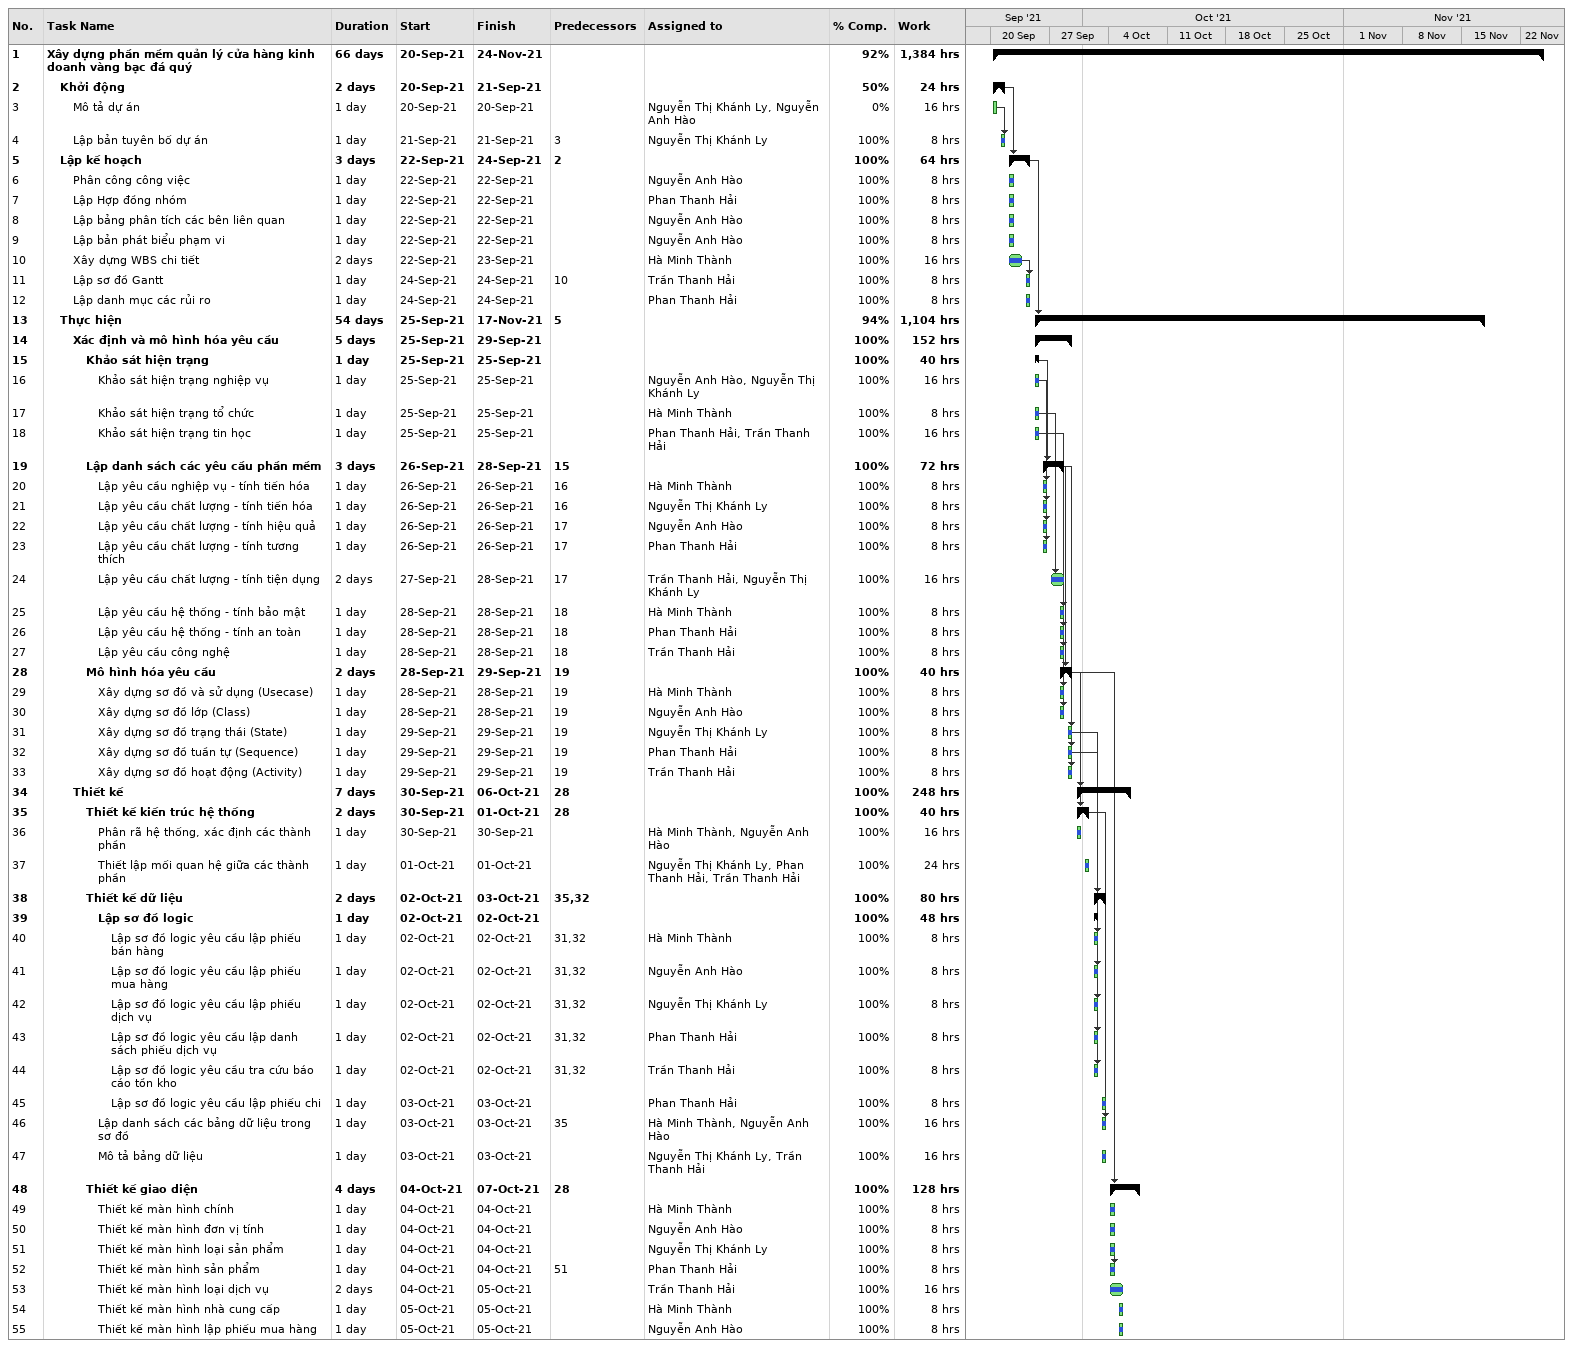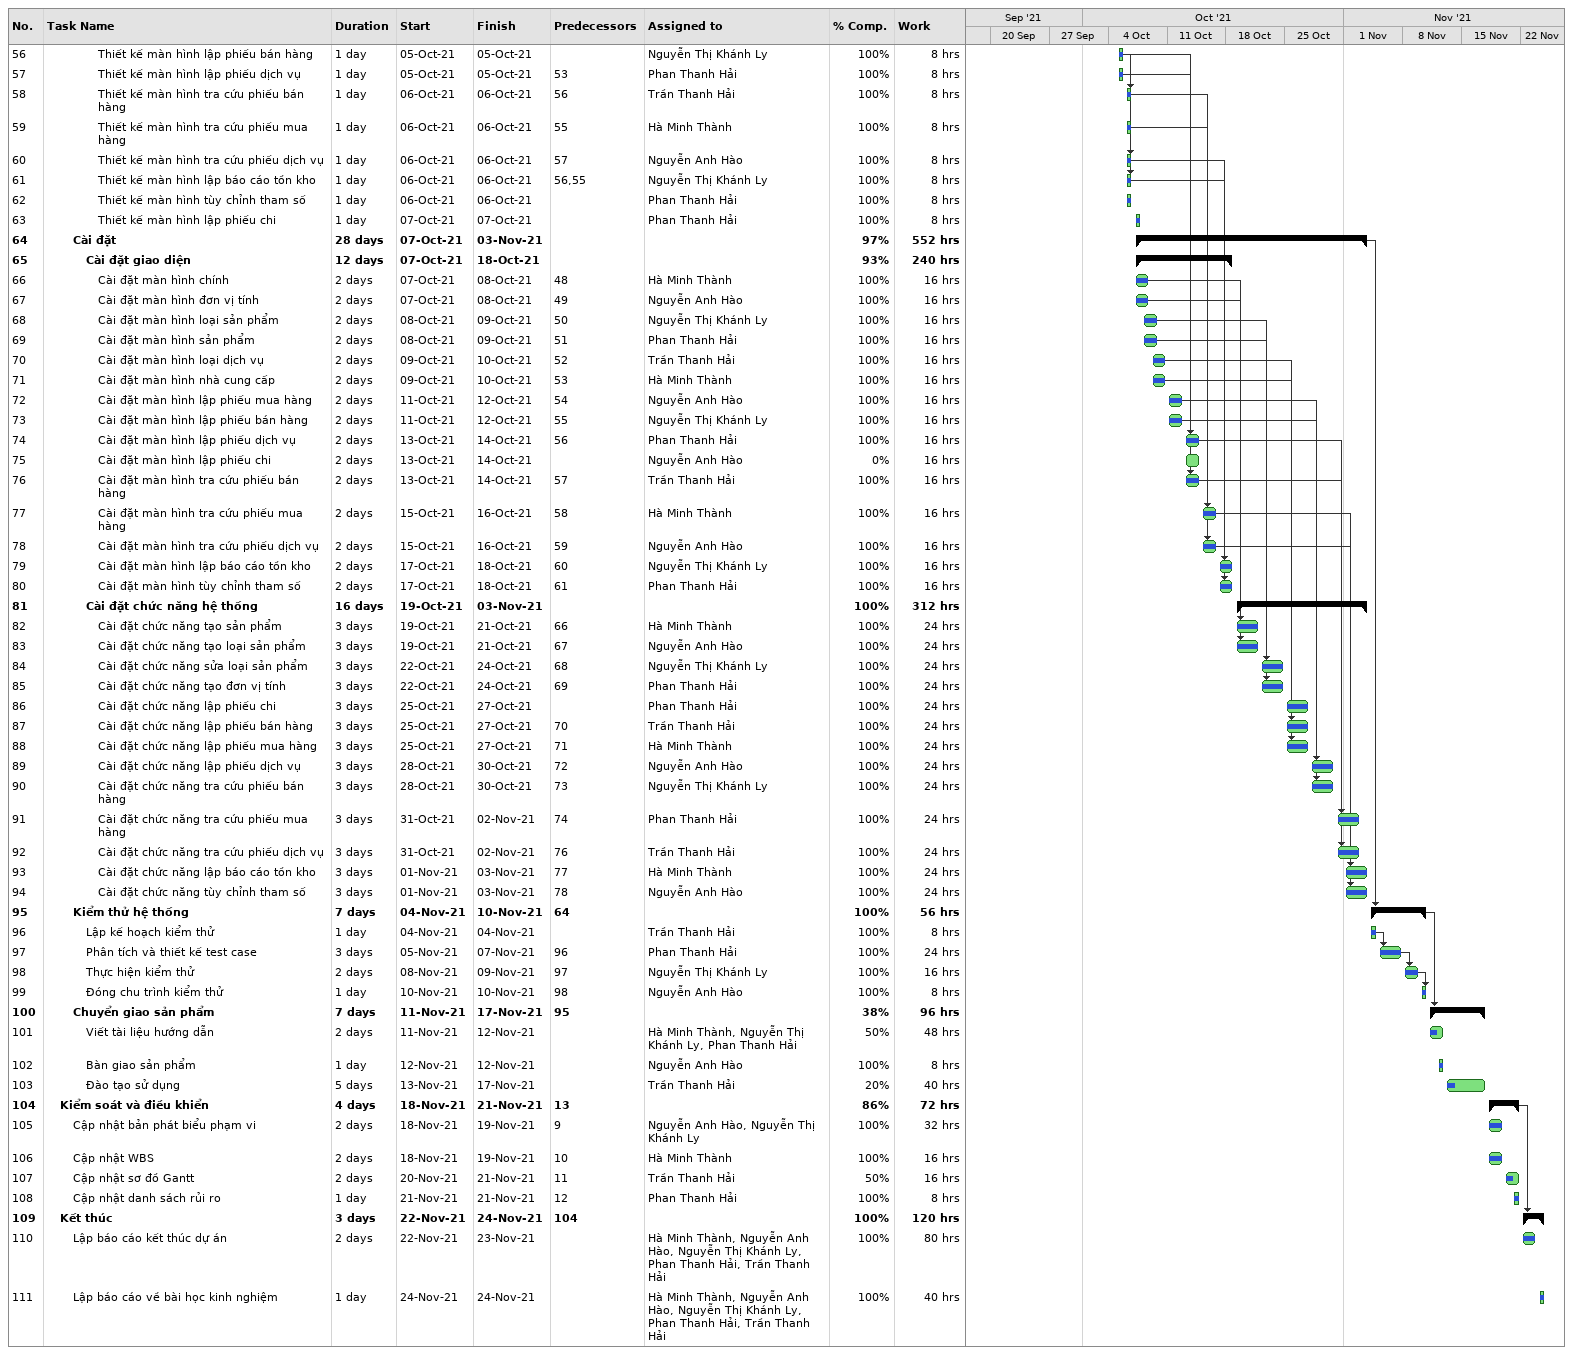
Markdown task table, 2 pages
| ID | Level | Task | Duration | Start | Finish | Predecessors | Resources | % complete | Work (h) |
|---|---|---|---|---|---|---|---|---|---|
| 1 | 1 | **Xây dựng phần mềm quản lý cửa hàng kinh doanh vàng bạc đá quý** | 66d | 2021-09-20 | 2021-11-24 |  |  | 92 | 1384 |
| 2 | 2 | **Khởi động** | 2d | 2021-09-20 | 2021-09-21 |  |  | 50 | 24 |
| 3 | 3 | Mô tả dự án | 1d | 2021-09-20 | 2021-09-20 |  | Nguyễn Thị Khánh Ly, Nguyễn Anh Hào | 0 | 16 |
| 4 | 3 | Lập bản tuyên bố dự án | 1d | 2021-09-21 | 2021-09-21 | 3 | Nguyễn Thị Khánh Ly | 100 | 8 |
| 5 | 2 | **Lập kế hoạch** | 3d | 2021-09-22 | 2021-09-24 | 2 |  | 100 | 64 |
| 6 | 3 | Phân công công việc | 1d | 2021-09-22 | 2021-09-22 |  | Nguyễn Anh Hào | 100 | 8 |
| 7 | 3 | Lập Hợp đồng nhóm | 1d | 2021-09-22 | 2021-09-22 |  | Phan Thanh Hải | 100 | 8 |
| 8 | 3 | Lập bảng phân tích các bên liên quan | 1d | 2021-09-22 | 2021-09-22 |  | Nguyễn Anh Hào | 100 | 8 |
| 9 | 3 | Lập bản phát biểu phạm vi | 1d | 2021-09-22 | 2021-09-22 |  | Nguyễn Anh Hào | 100 | 8 |
| 10 | 3 | Xây dựng WBS chi tiết | 2d | 2021-09-22 | 2021-09-23 |  | Hà Minh Thành | 100 | 16 |
| 11 | 3 | Lập sơ đồ Gantt | 1d | 2021-09-24 | 2021-09-24 | 10 | Trần Thanh Hải | 100 | 8 |
| 12 | 3 | Lập danh mục các rủi ro | 1d | 2021-09-24 | 2021-09-24 |  | Phan Thanh Hải | 100 | 8 |
| 13 | 2 | **Thực hiện** | 54d | 2021-09-25 | 2021-11-17 | 5 |  | 94 | 1104 |
| 14 | 3 | **Xác định và mô hình hóa yêu cầu** | 5d | 2021-09-25 | 2021-09-29 |  |  | 100 | 152 |
| 15 | 4 | **Khảo sát hiện trạng** | 1d | 2021-09-25 | 2021-09-25 |  |  | 100 | 40 |
| 16 | 5 | Khảo sát hiện trạng nghiệp vụ | 1d | 2021-09-25 | 2021-09-25 |  | Nguyễn Anh Hào, Nguyễn Thị Khánh Ly | 100 | 16 |
| 17 | 5 | Khảo sát hiện trạng tổ chức | 1d | 2021-09-25 | 2021-09-25 |  | Hà Minh Thành | 100 | 8 |
| 18 | 5 | Khảo sát hiện trạng tin học | 1d | 2021-09-25 | 2021-09-25 |  | Phan Thanh Hải, Trần Thanh Hải | 100 | 16 |
| 19 | 4 | **Lập danh sách các yêu cầu phần mềm** | 3d | 2021-09-26 | 2021-09-28 | 15 |  | 100 | 72 |
| 20 | 5 | Lập yêu cầu nghiệp vụ - tính tiến hóa | 1d | 2021-09-26 | 2021-09-26 | 16 | Hà Minh Thành | 100 | 8 |
| 21 | 5 | Lập yêu cầu chất lượng - tính tiến hóa | 1d | 2021-09-26 | 2021-09-26 | 16 | Nguyễn Thị Khánh Ly | 100 | 8 |
| 22 | 5 | Lập yêu cầu chất lượng - tính hiệu quả | 1d | 2021-09-26 | 2021-09-26 | 17 | Nguyễn Anh Hào | 100 | 8 |
| 23 | 5 | Lập yêu cầu chất lượng - tính tương thích | 1d | 2021-09-26 | 2021-09-26 | 17 | Phan Thanh Hải | 100 | 8 |
| 24 | 5 | Lập yêu cầu chất lượng - tính tiện dụng | 2d | 2021-09-27 | 2021-09-28 | 17 | Trần Thanh Hải, Nguyễn Thị Khánh Ly | 100 | 16 |
| 25 | 5 | Lập yêu cầu hệ thống - tính bảo mật | 1d | 2021-09-28 | 2021-09-28 | 18 | Hà Minh Thành | 100 | 8 |
| 26 | 5 | Lập yêu cầu hệ thống - tính an toàn | 1d | 2021-09-28 | 2021-09-28 | 18 | Phan Thanh Hải | 100 | 8 |
| 27 | 5 | Lập yêu cầu công nghệ | 1d | 2021-09-28 | 2021-09-28 | 18 | Trần Thanh Hải | 100 | 8 |
| 28 | 4 | **Mô hình hóa yêu cầu** | 2d | 2021-09-28 | 2021-09-29 | 19 |  | 100 | 40 |
| 29 | 5 | Xây dựng sơ đồ và sử dụng (Usecase) | 1d | 2021-09-28 | 2021-09-28 | 19 | Hà Minh Thành | 100 | 8 |
| 30 | 5 | Xây dựng sơ đồ lớp (Class) | 1d | 2021-09-28 | 2021-09-28 | 19 | Nguyễn Anh Hào | 100 | 8 |
| 31 | 5 | Xây dựng sơ đồ trạng thái (State) | 1d | 2021-09-29 | 2021-09-29 | 19 | Nguyễn Thị Khánh Ly | 100 | 8 |
| 32 | 5 | Xây dựng sơ đồ tuần tự (Sequence) | 1d | 2021-09-29 | 2021-09-29 | 19 | Phan Thanh Hải | 100 | 8 |
| 33 | 5 | Xây dựng sơ đồ hoạt động (Activity) | 1d | 2021-09-29 | 2021-09-29 | 19 | Trần Thanh Hải | 100 | 8 |
| 34 | 3 | **Thiết kế** | 7d | 2021-09-30 | 2021-10-06 | 28 |  | 100 | 248 |
| 35 | 4 | **Thiết kế kiến trúc hệ thống** | 2d | 2021-09-30 | 2021-10-01 | 28 |  | 100 | 40 |
| 36 | 5 | Phân rã hệ thống, xác định các thành phần | 1d | 2021-09-30 | 2021-09-30 |  | Hà Minh Thành, Nguyễn Anh Hào | 100 | 16 |
| 37 | 5 | Thiết lập mối quan hệ giữa các thành phần | 1d | 2021-10-01 | 2021-10-01 |  | Nguyễn Thị Khánh Ly, Phan Thanh Hải, Trần Thanh Hải | 100 | 24 |
| 38 | 4 | **Thiết kế dữ liệu** | 2d | 2021-10-02 | 2021-10-03 | 35, 32 |  | 100 | 80 |
| 39 | 5 | **Lập sơ đồ logic** | 1d | 2021-10-02 | 2021-10-02 |  |  | 100 | 48 |
| 40 | 6 | Lập sơ đồ logic yêu cầu lập phiếu bán hàng | 1d | 2021-10-02 | 2021-10-02 | 31, 32 | Hà Minh Thành | 100 | 8 |
| 41 | 6 | Lập sơ đồ logic yêu cầu lập phiếu mua hàng | 1d | 2021-10-02 | 2021-10-02 | 31, 32 | Nguyễn Anh Hào | 100 | 8 |
| 42 | 6 | Lập sơ đồ logic yêu cầu lập phiếu dịch vụ | 1d | 2021-10-02 | 2021-10-02 | 31, 32 | Nguyễn Thị Khánh Ly | 100 | 8 |
| 43 | 6 | Lập sơ đồ logic yêu cầu lập danh sách phiếu dịch vụ | 1d | 2021-10-02 | 2021-10-02 | 31, 32 | Phan Thanh Hải | 100 | 8 |
| 44 | 6 | Lập sơ đồ logic yêu cầu tra cứu báo cáo tồn kho | 1d | 2021-10-02 | 2021-10-02 | 31, 32 | Trần Thanh Hải | 100 | 8 |
| 45 | 6 | Lập sơ đồ logic yêu cầu lập phiếu chi | 1d | 2021-10-03 | 2021-10-03 |  | Phan Thanh Hải | 100 | 8 |
| 46 | 5 | Lập danh sách các bảng dữ liệu trong sơ đồ | 1d | 2021-10-03 | 2021-10-03 | 35 | Hà Minh Thành, Nguyễn Anh Hào | 100 | 16 |
| 47 | 5 | Mô tả bảng dữ liệu | 1d | 2021-10-03 | 2021-10-03 |  | Nguyễn Thị Khánh Ly, Trần Thanh Hải | 100 | 16 |
| 48 | 4 | **Thiết kế giao diện** | 4d | 2021-10-04 | 2021-10-07 | 28 |  | 100 | 128 |
| 49 | 5 | Thiết kế màn hình chính | 1d | 2021-10-04 | 2021-10-04 |  | Hà Minh Thành | 100 | 8 |
| 50 | 5 | Thiết kế màn hình đơn vị tính | 1d | 2021-10-04 | 2021-10-04 |  | Nguyễn Anh Hào | 100 | 8 |
| 51 | 5 | Thiết kế màn hình loại sản phẩm | 1d | 2021-10-04 | 2021-10-04 |  | Nguyễn Thị Khánh Ly | 100 | 8 |
| 52 | 5 | Thiết kế màn hình sản phẩm | 1d | 2021-10-04 | 2021-10-04 | 51 | Phan Thanh Hải | 100 | 8 |
| 53 | 5 | Thiết kế màn hình loại dịch vụ | 2d | 2021-10-04 | 2021-10-05 |  | Trần Thanh Hải | 100 | 16 |
| 54 | 5 | Thiết kế màn hình nhà cung cấp | 1d | 2021-10-05 | 2021-10-05 |  | Hà Minh Thành | 100 | 8 |
| 55 | 5 | Thiết kế màn hình lập phiếu mua hàng | 1d | 2021-10-05 | 2021-10-05 |  | Nguyễn Anh Hào | 100 | 8 |
| 56 | 5 | Thiết kế màn hình lập phiếu bán hàng | 1d | 2021-10-05 | 2021-10-05 |  | Nguyễn Thị Khánh Ly | 100 | 8 |
| 57 | 5 | Thiết kế màn hình lập phiếu dịch vụ | 1d | 2021-10-05 | 2021-10-05 | 53 | Phan Thanh Hải | 100 | 8 |
| 58 | 5 | Thiết kế màn hình tra cứu phiếu bán hàng | 1d | 2021-10-06 | 2021-10-06 | 56 | Trần Thanh Hải | 100 | 8 |
| 59 | 5 | Thiết kế màn hình tra cứu phiếu mua hàng | 1d | 2021-10-06 | 2021-10-06 | 55 | Hà Minh Thành | 100 | 8 |
| 60 | 5 | Thiết kế màn hình tra cứu phiếu dịch vụ | 1d | 2021-10-06 | 2021-10-06 | 57 | Nguyễn Anh Hào | 100 | 8 |
| 61 | 5 | Thiết kế màn hình lập báo cáo tồn kho | 1d | 2021-10-06 | 2021-10-06 | 56, 55 | Nguyễn Thị Khánh Ly | 100 | 8 |
| 62 | 5 | Thiết kế màn hình tùy chỉnh tham số | 1d | 2021-10-06 | 2021-10-06 |  | Phan Thanh Hải | 100 | 8 |
| 63 | 5 | Thiết kế màn hình lập phiếu chi | 1d | 2021-10-07 | 2021-10-07 |  | Phan Thanh Hải | 100 | 8 |
| 64 | 3 | **Cài đặt** | 28d | 2021-10-07 | 2021-11-03 |  |  | 97 | 552 |
| 65 | 4 | **Cài đặt giao diện** | 12d | 2021-10-07 | 2021-10-18 |  |  | 93 | 240 |
| 66 | 5 | Cài đặt màn hình chính | 2d | 2021-10-07 | 2021-10-08 | 48 | Hà Minh Thành | 100 | 16 |
| 67 | 5 | Cài đặt màn hình đơn vị tính | 2d | 2021-10-07 | 2021-10-08 | 49 | Nguyễn Anh Hào | 100 | 16 |
| 68 | 5 | Cài đặt màn hình loại sản phẩm | 2d | 2021-10-08 | 2021-10-09 | 50 | Nguyễn Thị Khánh Ly | 100 | 16 |
| 69 | 5 | Cài đặt màn hình sản phẩm | 2d | 2021-10-08 | 2021-10-09 | 51 | Phan Thanh Hải | 100 | 16 |
| 70 | 5 | Cài đặt màn hình loại dịch vụ | 2d | 2021-10-09 | 2021-10-10 | 52 | Trần Thanh Hải | 100 | 16 |
| 71 | 5 | Cài đặt màn hình nhà cung cấp | 2d | 2021-10-09 | 2021-10-10 | 53 | Hà Minh Thành | 100 | 16 |
| 72 | 5 | Cài đặt màn hình lập phiếu mua hàng | 2d | 2021-10-11 | 2021-10-12 | 54 | Nguyễn Anh Hào | 100 | 16 |
| 73 | 5 | Cài đặt màn hình lập phiếu bán hàng | 2d | 2021-10-11 | 2021-10-12 | 55 | Nguyễn Thị Khánh Ly | 100 | 16 |
| 74 | 5 | Cài đặt màn hình lập phiếu dịch vụ | 2d | 2021-10-13 | 2021-10-14 | 56 | Phan Thanh Hải | 100 | 16 |
| 75 | 5 | Cài đặt màn hình lập phiếu chi | 2d | 2021-10-13 | 2021-10-14 |  | Nguyễn Anh Hào | 0 | 16 |
| 76 | 5 | Cài đặt màn hình tra cứu phiếu bán hàng | 2d | 2021-10-13 | 2021-10-14 | 57 | Trần Thanh Hải | 100 | 16 |
| 77 | 5 | Cài đặt màn hình tra cứu phiếu mua hàng | 2d | 2021-10-15 | 2021-10-16 | 58 | Hà Minh Thành | 100 | 16 |
| 78 | 5 | Cài đặt màn hình tra cứu phiếu dịch vụ | 2d | 2021-10-15 | 2021-10-16 | 59 | Nguyễn Anh Hào | 100 | 16 |
| 79 | 5 | Cài đặt màn hình lập báo cáo tồn kho | 2d | 2021-10-17 | 2021-10-18 | 60 | Nguyễn Thị Khánh Ly | 100 | 16 |
| 80 | 5 | Cài đặt màn hình tùy chỉnh tham số | 2d | 2021-10-17 | 2021-10-18 | 61 | Phan Thanh Hải | 100 | 16 |
| 81 | 4 | **Cài đặt chức năng hệ thống** | 16d | 2021-10-19 | 2021-11-03 |  |  | 100 | 312 |
| 82 | 5 | Cài đặt chức năng tạo sản phẩm | 3d | 2021-10-19 | 2021-10-21 | 66 | Hà Minh Thành | 100 | 24 |
| 83 | 5 | Cài đặt chức năng tạo loại sản phẩm | 3d | 2021-10-19 | 2021-10-21 | 67 | Nguyễn Anh Hào | 100 | 24 |
| 84 | 5 | Cài đặt chức năng sửa loại sản phẩm | 3d | 2021-10-22 | 2021-10-24 | 68 | Nguyễn Thị Khánh Ly | 100 | 24 |
| 85 | 5 | Cài đặt chức năng tạo đơn vị tính | 3d | 2021-10-22 | 2021-10-24 | 69 | Phan Thanh Hải | 100 | 24 |
| 86 | 5 | Cài đặt chức năng lập phiếu chi | 3d | 2021-10-25 | 2021-10-27 |  | Phan Thanh Hải | 100 | 24 |
| 87 | 5 | Cài đặt chức năng lập phiếu bán hàng | 3d | 2021-10-25 | 2021-10-27 | 70 | Trần Thanh Hải | 100 | 24 |
| 88 | 5 | Cài đặt chức năng lập phiếu mua hàng | 3d | 2021-10-25 | 2021-10-27 | 71 | Hà Minh Thành | 100 | 24 |
| 89 | 5 | Cài đặt chức năng lập phiếu dịch vụ | 3d | 2021-10-28 | 2021-10-30 | 72 | Nguyễn Anh Hào | 100 | 24 |
| 90 | 5 | Cài đặt chức năng tra cứu phiếu bán hàng | 3d | 2021-10-28 | 2021-10-30 | 73 | Nguyễn Thị Khánh Ly | 100 | 24 |
| 91 | 5 | Cài đặt chức năng tra cứu phiếu mua hàng | 3d | 2021-10-31 | 2021-11-02 | 74 | Phan Thanh Hải | 100 | 24 |
| 92 | 5 | Cài đặt chức năng tra cứu phiếu dịch vụ | 3d | 2021-10-31 | 2021-11-02 | 76 | Trần Thanh Hải | 100 | 24 |
| 93 | 5 | Cài đặt chức năng lập báo cáo tồn kho | 3d | 2021-11-01 | 2021-11-03 | 77 | Hà Minh Thành | 100 | 24 |
| 94 | 5 | Cài đặt chức năng tùy chỉnh tham số | 3d | 2021-11-01 | 2021-11-03 | 78 | Nguyễn Anh Hào | 100 | 24 |
| 95 | 3 | **Kiểm thử hệ thống** | 7d | 2021-11-04 | 2021-11-10 | 64 |  | 100 | 56 |
| 96 | 4 | Lập kế hoạch kiểm thử | 1d | 2021-11-04 | 2021-11-04 |  | Trần Thanh Hải | 100 | 8 |
| 97 | 4 | Phân tích và thiết kế test case | 3d | 2021-11-05 | 2021-11-07 | 96 | Phan Thanh Hải | 100 | 24 |
| 98 | 4 | Thực hiện kiểm thử | 2d | 2021-11-08 | 2021-11-09 | 97 | Nguyễn Thị Khánh Ly | 100 | 16 |
| 99 | 4 | Đóng chu trình kiểm thử | 1d | 2021-11-10 | 2021-11-10 | 98 | Nguyễn Anh Hào | 100 | 8 |
| 100 | 3 | **Chuyển giao sản phẩm** | 7d | 2021-11-11 | 2021-11-17 | 95 |  | 38 | 96 |
| 101 | 4 | Viết tài liệu hướng dẫn | 2d | 2021-11-11 | 2021-11-12 |  | Hà Minh Thành, Nguyễn Thị Khánh Ly, Phan Thanh Hải | 50 | 48 |
| 102 | 4 | Bàn giao sản phẩm | 1d | 2021-11-12 | 2021-11-12 |  | Nguyễn Anh Hào | 100 | 8 |
| 103 | 4 | Đào tạo sử dụng | 5d | 2021-11-13 | 2021-11-17 |  | Trần Thanh Hải | 20 | 40 |
| 104 | 2 | **Kiểm soát và điều khiển** | 4d | 2021-11-18 | 2021-11-21 | 13 |  | 86 | 72 |
| 105 | 3 | Cập nhật bản phát biểu phạm vi | 2d | 2021-11-18 | 2021-11-19 | 9 | Nguyễn Anh Hào, Nguyễn Thị Khánh Ly | 100 | 32 |
| 106 | 3 | Cập nhật WBS | 2d | 2021-11-18 | 2021-11-19 | 10 | Hà Minh Thành | 100 | 16 |
| 107 | 3 | Cập nhật sơ đồ Gantt | 2d | 2021-11-20 | 2021-11-21 | 11 | Trần Thanh Hải | 50 | 16 |
| 108 | 3 | Cập nhật danh sách rủi ro | 1d | 2021-11-21 | 2021-11-21 | 12 | Phan Thanh Hải | 100 | 8 |
| 109 | 2 | **Kết thúc** | 3d | 2021-11-22 | 2021-11-24 | 104 |  | 100 | 120 |
| 110 | 3 | Lập báo cáo kết thúc dự án | 2d | 2021-11-22 | 2021-11-23 |  | Hà Minh Thành, Nguyễn Anh Hào, Nguyễn Thị Khánh Ly, Phan Thanh Hải, Trần Thanh Hải | 100 | 80 |
| 111 | 3 | Lập báo cáo về bài học kinh nghiệm | 1d | 2021-11-24 | 2021-11-24 |  | Hà Minh Thành, Nguyễn Anh Hào, Nguyễn Thị Khánh Ly, Phan Thanh Hải, Trần Thanh Hải | 100 | 40 |
